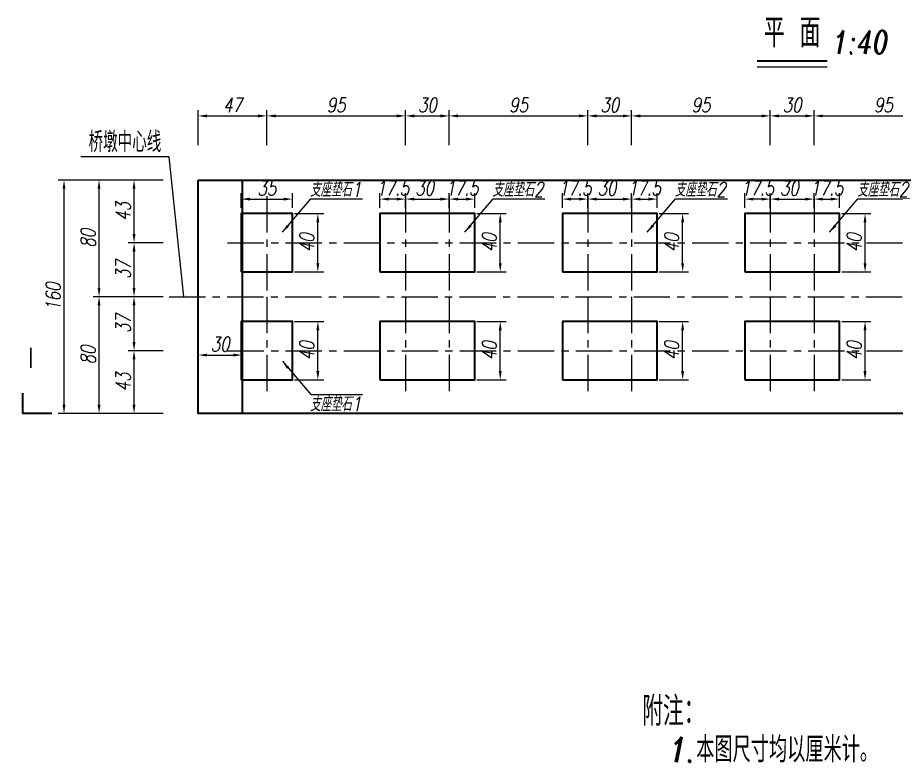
# Model space of a CAD drawing. Extents: x 4432 to 14618, y 1912 to 11991.
# Drawn here: x 4432 to 10455, y 1912 to 7020 of the extents above; entities that cross this region are included whole.
import ezdxf
from ezdxf.enums import TextEntityAlignment as Align

# ---------------------------------------------------------------- set-up
doc = ezdxf.new("R2010")
doc.units = 0
doc.linetypes.add('CENTER', pattern=[50.8, 31.75, -6.35, 6.35, -6.35])
for name, color, linetype, lineweight in [('工作线', 1, 'Continuous', 35), ('文字', 7, 'Continuous', 15), ('标注', 3, 'Continuous', 15), ('结构轮廓', 1, 'Continuous', 35), ('轴线', 2, 'CENTER', 15)]:
    doc.layers.add(name, color=color, linetype=linetype, lineweight=lineweight)
doc.styles.add('标注', font='italc1.shx', dxfattribs={"width": 0.75, "bigfont": 'fsdb.shx'})
doc.dimstyles.new('DimStyle40', dxfattribs={"dimtxt": 100, "dimasz": 60, "dimexe": 40, "dimexo": 40, "dimgap": 25, "dimtad": 1, "dimdec": 1, "dimlfac": 0.1, "dimdsep": 46, "dimtxsty": '标注', "dimsah": 1, "dimcen": 0, "dimclrd": 256, "dimclre": 256, "dimclrt": 256, "dimadec": 1, "dimazin": 2, "dimtfac": 1, "dimtdec": 4, "dimtmove": 2, "dimatfit": 3, "dimfxl": 1, "dimtolj": 1, "dimtzin": 0, "dimlwd": -1, "dimlwe": -1, "dimarcsym": 0})

# ---------------------------------------------------------------- blocks, each defined once
blk = doc.blocks.new('*D53')
at = {"layer": 'Defpoints', "color": 0}
for p in [(4750.666667, 5905.4995), (4990.666667, 5905.4995), (4990.666667, 4305.4995)]:
    blk.add_point(p, dxfattribs=at)
at = {"layer": '标注'}
for p, q in [((4950.666667, 5905.4995), (4710.666667, 5905.4995)), ((4750.666667, 4365.4995), (4750.666667, 5845.4995)), ((4950.666667, 4305.4995), (4710.666667, 4305.4995))]:
    blk.add_line(p, q, dxfattribs=at)
for points in [[(4740.666667, 5845.4995), (4760.666667, 5845.4995), (4750.666667, 5905.4995)], [(4740.666667, 4365.4995), (4760.666667, 4365.4995), (4750.666667, 4305.4995)]]:
    blk.add_solid(points, dxfattribs=at)
at = {"layer": '标注', "insert": (4675.666667, 5105.4995), "char_height": 100, "attachment_point": 5, "rotation": 90, "style": '标注'}
blk.add_mtext('\\A1;160', dxfattribs=at)
blk = doc.blocks.new('*D54')
at = {"layer": 'Defpoints', "color": 0}
for p in [(5230.666667, 4735.4995), (5470.666667, 4735.4995), (5470.666667, 4305.4995)]:
    blk.add_point(p, dxfattribs=at)
at = {"layer": '标注'}
for p, q in [((5430.666667, 4735.4995), (5190.666667, 4735.4995)), ((5230.666667, 4365.4995), (5230.666667, 4675.4995)), ((5430.666667, 4305.4995), (5190.666667, 4305.4995))]:
    blk.add_line(p, q, dxfattribs=at)
for points in [[(5220.666667, 4675.4995), (5240.666667, 4675.4995), (5230.666667, 4735.4995)], [(5220.666667, 4365.4995), (5240.666667, 4365.4995), (5230.666667, 4305.4995)]]:
    blk.add_solid(points, dxfattribs=at)
at = {"layer": '标注', "insert": (5155.666667, 4520.4995), "char_height": 100, "attachment_point": 5, "rotation": 90, "style": '标注'}
blk.add_mtext('\\A1;43', dxfattribs=at)
blk = doc.blocks.new('*D55')
at = {"layer": 'Defpoints', "color": 0}
for p in [(5230.666667, 5105.4995), (5470.666667, 5105.4995), (5470.666667, 4735.4995)]:
    blk.add_point(p, dxfattribs=at)
at = {"layer": '标注'}
for p, q in [((5430.666667, 5105.4995), (5190.666667, 5105.4995)), ((5230.666667, 4795.4995), (5230.666667, 5045.4995)), ((5430.666667, 4735.4995), (5190.666667, 4735.4995))]:
    blk.add_line(p, q, dxfattribs=at)
for points in [[(5220.666667, 5045.4995), (5240.666667, 5045.4995), (5230.666667, 5105.4995)], [(5220.666667, 4795.4995), (5240.666667, 4795.4995), (5230.666667, 4735.4995)]]:
    blk.add_solid(points, dxfattribs=at)
at = {"layer": '标注', "insert": (5155.666667, 4920.4995), "char_height": 100, "attachment_point": 5, "rotation": 90, "style": '标注'}
blk.add_mtext('\\A1;37', dxfattribs=at)
blk = doc.blocks.new('*D56')
at = {"layer": 'Defpoints', "color": 0}
for p in [(5230.666667, 5475.4995), (5470.666667, 5475.4995), (5470.666667, 5105.4995)]:
    blk.add_point(p, dxfattribs=at)
at = {"layer": '标注'}
for p, q in [((5430.666667, 5475.4995), (5190.666667, 5475.4995)), ((5230.666667, 5165.4995), (5230.666667, 5415.4995)), ((5430.666667, 5105.4995), (5190.666667, 5105.4995))]:
    blk.add_line(p, q, dxfattribs=at)
for points in [[(5220.666667, 5415.4995), (5240.666667, 5415.4995), (5230.666667, 5475.4995)], [(5220.666667, 5165.4995), (5240.666667, 5165.4995), (5230.666667, 5105.4995)]]:
    blk.add_solid(points, dxfattribs=at)
at = {"layer": '标注', "insert": (5155.666667, 5290.4995), "char_height": 100, "attachment_point": 5, "rotation": 90, "style": '标注'}
blk.add_mtext('\\A1;37', dxfattribs=at)
blk = doc.blocks.new('*D57')
at = {"layer": 'Defpoints', "color": 0}
for p in [(5230.666667, 5905.4995), (5470.666667, 5905.4995), (5470.666667, 5475.4995)]:
    blk.add_point(p, dxfattribs=at)
at = {"layer": '标注'}
for p, q in [((5430.666667, 5905.4995), (5190.666667, 5905.4995)), ((5230.666667, 5535.4995), (5230.666667, 5845.4995)), ((5430.666667, 5475.4995), (5190.666667, 5475.4995))]:
    blk.add_line(p, q, dxfattribs=at)
for points in [[(5220.666667, 5845.4995), (5240.666667, 5845.4995), (5230.666667, 5905.4995)], [(5220.666667, 5535.4995), (5240.666667, 5535.4995), (5230.666667, 5475.4995)]]:
    blk.add_solid(points, dxfattribs=at)
at = {"layer": '标注', "insert": (5155.666667, 5690.4995), "char_height": 100, "attachment_point": 5, "rotation": 90, "style": '标注'}
blk.add_mtext('\\A1;43', dxfattribs=at)
blk = doc.blocks.new('*D58')
at = {"layer": 'Defpoints', "color": 0}
for p in [(4990.666667, 5105.4995), (5230.666667, 5105.4995), (5230.666667, 4305.4995)]:
    blk.add_point(p, dxfattribs=at)
at = {"layer": '标注'}
for p, q in [((5190.666667, 5105.4995), (4950.666667, 5105.4995)), ((4990.666667, 4365.4995), (4990.666667, 5045.4995)), ((5190.666667, 4305.4995), (4950.666667, 4305.4995))]:
    blk.add_line(p, q, dxfattribs=at)
for points in [[(4980.666667, 5045.4995), (5000.666667, 5045.4995), (4990.666667, 5105.4995)], [(4980.666667, 4365.4995), (5000.666667, 4365.4995), (4990.666667, 4305.4995)]]:
    blk.add_solid(points, dxfattribs=at)
at = {"layer": '标注', "insert": (4915.666667, 4705.4995), "char_height": 100, "attachment_point": 5, "rotation": 90, "style": '标注'}
blk.add_mtext('\\A1;80', dxfattribs=at)
blk = doc.blocks.new('*D59')
at = {"layer": 'Defpoints', "color": 0}
for p in [(4990.666667, 5905.4995), (5230.666667, 5905.4995), (5230.666667, 5105.4995)]:
    blk.add_point(p, dxfattribs=at)
at = {"layer": '标注'}
for p, q in [((5190.666667, 5905.4995), (4950.666667, 5905.4995)), ((4990.666667, 5165.4995), (4990.666667, 5845.4995)), ((5190.666667, 5105.4995), (4950.666667, 5105.4995))]:
    blk.add_line(p, q, dxfattribs=at)
for points in [[(4980.666667, 5845.4995), (5000.666667, 5845.4995), (4990.666667, 5905.4995)], [(4980.666667, 5165.4995), (5000.666667, 5165.4995), (4990.666667, 5105.4995)]]:
    blk.add_solid(points, dxfattribs=at)
at = {"layer": '标注', "insert": (4915.666667, 5505.4995), "char_height": 100, "attachment_point": 5, "rotation": 90, "style": '标注'}
blk.add_mtext('\\A1;80', dxfattribs=at)
blk = doc.blocks.new('*D60')
at = {"layer": 'Defpoints', "color": 0}
for p in [(5670.666667, 4705.4995), (5970.666667, 4705.4995), (5970.666667, 4705.4995)]:
    blk.add_point(p, dxfattribs=at)
at = {"layer": '标注'}
blk.add_line((5730.666667, 4705.4995), (5910.666667, 4705.4995), dxfattribs=at)
for points in [[(5730.666667, 4715.4995), (5730.666667, 4695.4995), (5670.666667, 4705.4995)], [(5910.666667, 4715.4995), (5910.666667, 4695.4995), (5970.666667, 4705.4995)]]:
    blk.add_solid(points, dxfattribs=at)
at = {"layer": '标注', "insert": (5820.666667, 4780.4995), "char_height": 100, "attachment_point": 5, "style": '标注'}
blk.add_mtext('\\A1;30', dxfattribs=at)
blk = doc.blocks.new('*D62')
at = {"layer": 'Defpoints', "color": 0}
for p in [(6290.166667, 4935.4995), (6490.166667, 4935.4995), (6290.166667, 4535.4995)]:
    blk.add_point(p, dxfattribs=at)
at = {"layer": '标注'}
for p, q in [((6330.166667, 4935.4995), (6530.166667, 4935.4995)), ((6490.166667, 4595.4995), (6490.166667, 4875.4995)), ((6330.166667, 4535.4995), (6530.166667, 4535.4995))]:
    blk.add_line(p, q, dxfattribs=at)
for points in [[(6480.166667, 4875.4995), (6500.166667, 4875.4995), (6490.166667, 4935.4995)], [(6480.166667, 4595.4995), (6500.166667, 4595.4995), (6490.166667, 4535.4995)]]:
    blk.add_solid(points, dxfattribs=at)
at = {"layer": '标注', "insert": (6415.166667, 4735.4995), "char_height": 100, "attachment_point": 5, "rotation": 90, "style": '标注'}
blk.add_mtext('\\A1;40', dxfattribs=at)
blk = doc.blocks.new('*D63')
at = {"layer": 'Defpoints', "color": 0}
for p in [(6290.166667, 5675.4995), (6490.166667, 5675.4995), (6290.166667, 5275.4995)]:
    blk.add_point(p, dxfattribs=at)
at = {"layer": '标注'}
for p, q in [((6330.166667, 5675.4995), (6530.166667, 5675.4995)), ((6490.166667, 5335.4995), (6490.166667, 5615.4995)), ((6330.166667, 5275.4995), (6530.166667, 5275.4995))]:
    blk.add_line(p, q, dxfattribs=at)
for points in [[(6480.166667, 5615.4995), (6500.166667, 5615.4995), (6490.166667, 5675.4995)], [(6480.166667, 5335.4995), (6500.166667, 5335.4995), (6490.166667, 5275.4995)]]:
    blk.add_solid(points, dxfattribs=at)
at = {"layer": '标注', "insert": (6415.166667, 5475.4995), "char_height": 100, "attachment_point": 5, "rotation": 90, "style": '标注'}
blk.add_mtext('\\A1;40', dxfattribs=at)
blk = doc.blocks.new('*D3')
at = {"layer": 'Defpoints', "color": 0}
for p in [(6140.666667, 6345.4995), (5670.666667, 6105.4995), (6140.666667, 6105.4995)]:
    blk.add_point(p, dxfattribs=at)
at = {"layer": '标注'}
for p, q in [((5670.666667, 6145.4995), (5670.666667, 6385.4995)), ((6140.666667, 6145.4995), (6140.666667, 6385.4995)), ((5730.666667, 6345.4995), (6080.666667, 6345.4995))]:
    blk.add_line(p, q, dxfattribs=at)
for points in [[(5730.666667, 6355.4995), (5730.666667, 6335.4995), (5670.666667, 6345.4995)], [(6080.666667, 6355.4995), (6080.666667, 6335.4995), (6140.666667, 6345.4995)]]:
    blk.add_solid(points, dxfattribs=at)
at = {"layer": '标注', "insert": (5905.666667, 6420.5005), "char_height": 100, "attachment_point": 5, "style": '标注'}
blk.add_mtext('\\A1;47', dxfattribs=at)
blk = doc.blocks.new('*D4')
at = {"layer": 'Defpoints', "color": 0}
for p in [(7090.666667, 6345.4995), (6140.666667, 6105.4995), (7090.666667, 6105.4995)]:
    blk.add_point(p, dxfattribs=at)
at = {"layer": '标注'}
for p, q in [((6140.666667, 6145.4995), (6140.666667, 6385.4995)), ((7090.666667, 6145.4995), (7090.666667, 6385.4995)), ((6200.666667, 6345.4995), (7030.666667, 6345.4995))]:
    blk.add_line(p, q, dxfattribs=at)
for points in [[(6200.666667, 6355.4995), (6200.666667, 6335.4995), (6140.666667, 6345.4995)], [(7030.666667, 6355.4995), (7030.666667, 6335.4995), (7090.666667, 6345.4995)]]:
    blk.add_solid(points, dxfattribs=at)
at = {"layer": '标注', "insert": (6615.666667, 6420.5005), "char_height": 100, "attachment_point": 5, "style": '标注'}
blk.add_mtext('\\A1;95', dxfattribs=at)
blk = doc.blocks.new('*D5')
at = {"layer": 'Defpoints', "color": 0}
for p in [(7390.666667, 6345.4995), (7090.666667, 6105.4995), (7390.666667, 6105.4995)]:
    blk.add_point(p, dxfattribs=at)
at = {"layer": '标注'}
for p, q in [((7090.666667, 6145.4995), (7090.666667, 6385.4995)), ((7390.666667, 6145.4995), (7390.666667, 6385.4995)), ((7150.666667, 6345.4995), (7330.666667, 6345.4995))]:
    blk.add_line(p, q, dxfattribs=at)
for points in [[(7150.666667, 6355.4995), (7150.666667, 6335.4995), (7090.666667, 6345.4995)], [(7330.666667, 6355.4995), (7330.666667, 6335.4995), (7390.666667, 6345.4995)]]:
    blk.add_solid(points, dxfattribs=at)
at = {"layer": '标注', "insert": (7240.666667, 6420.5005), "char_height": 100, "attachment_point": 5, "style": '标注'}
blk.add_mtext('\\A1;30', dxfattribs=at)
blk = doc.blocks.new('*D6')
at = {"layer": 'Defpoints', "color": 0}
for p in [(8340.666667, 6345.4995), (7390.666667, 6105.4995), (8340.666667, 6105.4995)]:
    blk.add_point(p, dxfattribs=at)
at = {"layer": '标注'}
for p, q in [((7390.666667, 6145.4995), (7390.666667, 6385.4995)), ((8340.666667, 6145.4995), (8340.666667, 6385.4995)), ((7450.666667, 6345.4995), (8280.666667, 6345.4995))]:
    blk.add_line(p, q, dxfattribs=at)
for points in [[(7450.666667, 6355.4995), (7450.666667, 6335.4995), (7390.666667, 6345.4995)], [(8280.666667, 6355.4995), (8280.666667, 6335.4995), (8340.666667, 6345.4995)]]:
    blk.add_solid(points, dxfattribs=at)
at = {"layer": '标注', "insert": (7865.666667, 6420.5005), "char_height": 100, "attachment_point": 5, "style": '标注'}
blk.add_mtext('\\A1;95', dxfattribs=at)
blk = doc.blocks.new('*D7')
at = {"layer": 'Defpoints', "color": 0}
for p in [(8640.666667, 6345.4995), (8340.666667, 6105.4995), (8640.666667, 6105.4995)]:
    blk.add_point(p, dxfattribs=at)
at = {"layer": '标注'}
for p, q in [((8340.666667, 6145.4995), (8340.666667, 6385.4995)), ((8640.666667, 6145.4995), (8640.666667, 6385.4995)), ((8400.666667, 6345.4995), (8580.666667, 6345.4995))]:
    blk.add_line(p, q, dxfattribs=at)
for points in [[(8400.666667, 6355.4995), (8400.666667, 6335.4995), (8340.666667, 6345.4995)], [(8580.666667, 6355.4995), (8580.666667, 6335.4995), (8640.666667, 6345.4995)]]:
    blk.add_solid(points, dxfattribs=at)
at = {"layer": '标注', "insert": (8490.666667, 6420.5005), "char_height": 100, "attachment_point": 5, "style": '标注'}
blk.add_mtext('\\A1;30', dxfattribs=at)
blk = doc.blocks.new('*D8')
at = {"layer": 'Defpoints', "color": 0}
for p in [(9590.666667, 6345.4995), (8640.666667, 6105.4995), (9590.666667, 6105.4995)]:
    blk.add_point(p, dxfattribs=at)
at = {"layer": '标注'}
for p, q in [((8640.666667, 6145.4995), (8640.666667, 6385.4995)), ((9590.666667, 6145.4995), (9590.666667, 6385.4995)), ((8700.666667, 6345.4995), (9530.666667, 6345.4995))]:
    blk.add_line(p, q, dxfattribs=at)
for points in [[(8700.666667, 6355.4995), (8700.666667, 6335.4995), (8640.666667, 6345.4995)], [(9530.666667, 6355.4995), (9530.666667, 6335.4995), (9590.666667, 6345.4995)]]:
    blk.add_solid(points, dxfattribs=at)
at = {"layer": '标注', "insert": (9115.666667, 6420.5005), "char_height": 100, "attachment_point": 5, "style": '标注'}
blk.add_mtext('\\A1;95', dxfattribs=at)
blk = doc.blocks.new('*D9')
at = {"layer": 'Defpoints', "color": 0}
for p in [(9890.666667, 6345.4995), (9590.666667, 6105.4995), (9890.666667, 6105.4995)]:
    blk.add_point(p, dxfattribs=at)
at = {"layer": '标注'}
for p, q in [((9590.666667, 6145.4995), (9590.666667, 6385.4995)), ((9890.666667, 6145.4995), (9890.666667, 6385.4995)), ((9650.666667, 6345.4995), (9830.666667, 6345.4995))]:
    blk.add_line(p, q, dxfattribs=at)
for points in [[(9650.666667, 6355.4995), (9650.666667, 6335.4995), (9590.666667, 6345.4995)], [(9830.666667, 6355.4995), (9830.666667, 6335.4995), (9890.666667, 6345.4995)]]:
    blk.add_solid(points, dxfattribs=at)
at = {"layer": '标注', "insert": (9740.666667, 6420.5005), "char_height": 100, "attachment_point": 5, "style": '标注'}
blk.add_mtext('\\A1;30', dxfattribs=at)
blk = doc.blocks.new('*D10')
at = {"layer": 'Defpoints', "color": 0}
for p in [(10840.666667, 6345.4995), (9890.666667, 6105.4995), (10840.666667, 6105.4995)]:
    blk.add_point(p, dxfattribs=at)
at = {"layer": '标注'}
for p, q in [((9890.666667, 6145.4995), (9890.666667, 6385.4995)), ((10840.666667, 6145.4995), (10840.666667, 6385.4995)), ((9950.666667, 6345.4995), (10780.666667, 6345.4995))]:
    blk.add_line(p, q, dxfattribs=at)
for points in [[(9950.666667, 6355.4995), (9950.666667, 6335.4995), (9890.666667, 6345.4995)], [(10780.666667, 6355.4995), (10780.666667, 6335.4995), (10840.666667, 6345.4995)]]:
    blk.add_solid(points, dxfattribs=at)
at = {"layer": '标注', "insert": (10365.666667, 6420.5005), "char_height": 100, "attachment_point": 5, "style": '标注'}
blk.add_mtext('\\A1;95', dxfattribs=at)
blk = doc.blocks.new('*D78')
at = {"layer": 'Defpoints', "color": 0}
for p in [(7540.166667, 4935.4995), (7740.166667, 4935.4995), (7540.166667, 4535.4995)]:
    blk.add_point(p, dxfattribs=at)
at = {"layer": '标注'}
for p, q in [((7580.166667, 4935.4995), (7780.166667, 4935.4995)), ((7740.166667, 4595.4995), (7740.166667, 4875.4995)), ((7580.166667, 4535.4995), (7780.166667, 4535.4995))]:
    blk.add_line(p, q, dxfattribs=at)
for points in [[(7730.166667, 4875.4995), (7750.166667, 4875.4995), (7740.166667, 4935.4995)], [(7730.166667, 4595.4995), (7750.166667, 4595.4995), (7740.166667, 4535.4995)]]:
    blk.add_solid(points, dxfattribs=at)
at = {"layer": '标注', "insert": (7665.166667, 4735.4995), "char_height": 100, "attachment_point": 5, "rotation": 90, "style": '标注'}
blk.add_mtext('\\A1;40', dxfattribs=at)
blk = doc.blocks.new('*D79')
at = {"layer": 'Defpoints', "color": 0}
for p in [(7540.166667, 5675.4995), (7740.166667, 5675.4995), (7540.166667, 5275.4995)]:
    blk.add_point(p, dxfattribs=at)
at = {"layer": '标注'}
for p, q in [((7580.166667, 5675.4995), (7780.166667, 5675.4995)), ((7740.166667, 5335.4995), (7740.166667, 5615.4995)), ((7580.166667, 5275.4995), (7780.166667, 5275.4995))]:
    blk.add_line(p, q, dxfattribs=at)
for points in [[(7730.166667, 5615.4995), (7750.166667, 5615.4995), (7740.166667, 5675.4995)], [(7730.166667, 5335.4995), (7750.166667, 5335.4995), (7740.166667, 5275.4995)]]:
    blk.add_solid(points, dxfattribs=at)
at = {"layer": '标注', "insert": (7665.166667, 5475.4995), "char_height": 100, "attachment_point": 5, "rotation": 90, "style": '标注'}
blk.add_mtext('\\A1;40', dxfattribs=at)
blk = doc.blocks.new('*D80')
at = {"layer": 'Defpoints', "color": 0}
for p in [(8790.166667, 4935.4995), (8990.166667, 4935.4995), (8790.166667, 4535.4995)]:
    blk.add_point(p, dxfattribs=at)
at = {"layer": '标注'}
for p, q in [((8830.166667, 4935.4995), (9030.166667, 4935.4995)), ((8990.166667, 4595.4995), (8990.166667, 4875.4995)), ((8830.166667, 4535.4995), (9030.166667, 4535.4995))]:
    blk.add_line(p, q, dxfattribs=at)
for points in [[(8980.166667, 4875.4995), (9000.166667, 4875.4995), (8990.166667, 4935.4995)], [(8980.166667, 4595.4995), (9000.166667, 4595.4995), (8990.166667, 4535.4995)]]:
    blk.add_solid(points, dxfattribs=at)
at = {"layer": '标注', "insert": (8915.166667, 4735.4995), "char_height": 100, "attachment_point": 5, "rotation": 90, "style": '标注'}
blk.add_mtext('\\A1;40', dxfattribs=at)
blk = doc.blocks.new('*D81')
at = {"layer": 'Defpoints', "color": 0}
for p in [(8790.166667, 5675.4995), (8990.166667, 5675.4995), (8790.166667, 5275.4995)]:
    blk.add_point(p, dxfattribs=at)
at = {"layer": '标注'}
for p, q in [((8830.166667, 5675.4995), (9030.166667, 5675.4995)), ((8990.166667, 5335.4995), (8990.166667, 5615.4995)), ((8830.166667, 5275.4995), (9030.166667, 5275.4995))]:
    blk.add_line(p, q, dxfattribs=at)
for points in [[(8980.166667, 5615.4995), (9000.166667, 5615.4995), (8990.166667, 5675.4995)], [(8980.166667, 5335.4995), (9000.166667, 5335.4995), (8990.166667, 5275.4995)]]:
    blk.add_solid(points, dxfattribs=at)
at = {"layer": '标注', "insert": (8915.166667, 5475.4995), "char_height": 100, "attachment_point": 5, "rotation": 90, "style": '标注'}
blk.add_mtext('\\A1;40', dxfattribs=at)
blk = doc.blocks.new('*D82')
at = {"layer": 'Defpoints', "color": 0}
for p in [(10040.166667, 4935.4995), (10240.166667, 4935.4995), (10040.166667, 4535.4995)]:
    blk.add_point(p, dxfattribs=at)
at = {"layer": '标注'}
for p, q in [((10080.166667, 4935.4995), (10280.166667, 4935.4995)), ((10240.166667, 4595.4995), (10240.166667, 4875.4995)), ((10080.166667, 4535.4995), (10280.166667, 4535.4995))]:
    blk.add_line(p, q, dxfattribs=at)
for points in [[(10230.166667, 4875.4995), (10250.166667, 4875.4995), (10240.166667, 4935.4995)], [(10230.166667, 4595.4995), (10250.166667, 4595.4995), (10240.166667, 4535.4995)]]:
    blk.add_solid(points, dxfattribs=at)
at = {"layer": '标注', "insert": (10165.166667, 4735.4995), "char_height": 100, "attachment_point": 5, "rotation": 90, "style": '标注'}
blk.add_mtext('\\A1;40', dxfattribs=at)
blk = doc.blocks.new('*D83')
at = {"layer": 'Defpoints', "color": 0}
for p in [(10040.166667, 5675.4995), (10240.166667, 5675.4995), (10040.166667, 5275.4995)]:
    blk.add_point(p, dxfattribs=at)
at = {"layer": '标注'}
for p, q in [((10080.166667, 5675.4995), (10280.166667, 5675.4995)), ((10240.166667, 5335.4995), (10240.166667, 5615.4995)), ((10080.166667, 5275.4995), (10280.166667, 5275.4995))]:
    blk.add_line(p, q, dxfattribs=at)
for points in [[(10230.166667, 5615.4995), (10250.166667, 5615.4995), (10240.166667, 5675.4995)], [(10230.166667, 5335.4995), (10250.166667, 5335.4995), (10240.166667, 5275.4995)]]:
    blk.add_solid(points, dxfattribs=at)
at = {"layer": '标注', "insert": (10165.166667, 5475.4995), "char_height": 100, "attachment_point": 5, "rotation": 90, "style": '标注'}
blk.add_mtext('\\A1;40', dxfattribs=at)
blk = doc.blocks.new('*D88')
at = {"layer": 'Defpoints', "color": 0}
for p in [(6315.7, 5775.1), (5965.7, 5675.5), (6315.7, 5675.5)]:
    blk.add_point(p, dxfattribs=at)
at = {"layer": '标注'}
for p, q in [((5965.7, 5715.5), (5965.7, 5815.1)), ((6315.7, 5715.5), (6315.7, 5815.1)), ((6025.7, 5775.1), (6255.7, 5775.1))]:
    blk.add_line(p, q, dxfattribs=at)
for points in [[(6025.7, 5785.1), (6025.7, 5765.1), (5965.7, 5775.1)], [(6255.7, 5785.1), (6255.7, 5765.1), (6315.7, 5775.1)]]:
    blk.add_solid(points, dxfattribs=at)
at = {"layer": '标注', "insert": (6140.7, 5850.1), "char_height": 100, "attachment_point": 5, "style": '标注'}
blk.add_mtext('\\A1;35', dxfattribs=at)
blk = doc.blocks.new('*D89')
at = {"layer": 'Defpoints', "color": 0}
for p in [(7565.7, 5775.1), (7390.7, 5675.5), (7565.7, 5675.5)]:
    blk.add_point(p, dxfattribs=at)
at = {"layer": '标注'}
for p, q in [((7390.7, 5715.5), (7390.7, 5815.1)), ((7565.7, 5715.5), (7565.7, 5815.1)), ((7450.7, 5775.1), (7505.7, 5775.1))]:
    blk.add_line(p, q, dxfattribs=at)
for points in [[(7450.7, 5785.1), (7450.7, 5765.1), (7390.7, 5775.1)], [(7505.7, 5785.1), (7505.7, 5765.1), (7565.7, 5775.1)]]:
    blk.add_solid(points, dxfattribs=at)
at = {"layer": '标注', "insert": (7478.2, 5850.6), "char_height": 100, "attachment_point": 5, "style": '标注'}
blk.add_mtext('\\A1;17.5', dxfattribs=at)
blk = doc.blocks.new('*D90')
at = {"layer": 'Defpoints', "color": 0}
for p in [(6915.7, 5775.1), (6915.7, 5675.5), (7090.7, 5675.5)]:
    blk.add_point(p, dxfattribs=at)
at = {"layer": '标注'}
for p, q in [((6915.7, 5715.5), (6915.7, 5815.1)), ((7090.7, 5715.5), (7090.7, 5815.1)), ((7030.7, 5775.1), (6975.7, 5775.1))]:
    blk.add_line(p, q, dxfattribs=at)
for points in [[(6975.7, 5785.1), (6975.7, 5765.1), (6915.7, 5775.1)], [(7030.7, 5785.1), (7030.7, 5765.1), (7090.7, 5775.1)]]:
    blk.add_solid(points, dxfattribs=at)
at = {"layer": '标注', "insert": (7003.2, 5850.6), "char_height": 100, "attachment_point": 5, "style": '标注'}
blk.add_mtext('\\A1;17.5', dxfattribs=at)
blk = doc.blocks.new('*D91')
at = {"layer": 'Defpoints', "color": 0}
for p in [(7390.7, 5775.1), (7090.7, 5675.5), (7390.7, 5675.5)]:
    blk.add_point(p, dxfattribs=at)
at = {"layer": '标注'}
for p, q in [((7090.7, 5715.5), (7090.7, 5815.1)), ((7390.7, 5715.5), (7390.7, 5815.1)), ((7150.7, 5775.1), (7330.7, 5775.1))]:
    blk.add_line(p, q, dxfattribs=at)
for points in [[(7150.7, 5785.1), (7150.7, 5765.1), (7090.7, 5775.1)], [(7330.7, 5785.1), (7330.7, 5765.1), (7390.7, 5775.1)]]:
    blk.add_solid(points, dxfattribs=at)
at = {"layer": '标注', "insert": (7221.6, 5850.6), "char_height": 100, "attachment_point": 5, "style": '标注'}
blk.add_mtext('\\A1;30', dxfattribs=at)
blk = doc.blocks.new('*D92')
at = {"layer": 'Defpoints', "color": 0}
for p in [(8815.7, 5775.1), (8640.7, 5675.5), (8815.7, 5675.5)]:
    blk.add_point(p, dxfattribs=at)
at = {"layer": '标注'}
for p, q in [((8640.7, 5715.5), (8640.7, 5815.1)), ((8815.7, 5715.5), (8815.7, 5815.1)), ((8700.7, 5775.1), (8755.7, 5775.1))]:
    blk.add_line(p, q, dxfattribs=at)
for points in [[(8700.7, 5785.1), (8700.7, 5765.1), (8640.7, 5775.1)], [(8755.7, 5785.1), (8755.7, 5765.1), (8815.7, 5775.1)]]:
    blk.add_solid(points, dxfattribs=at)
at = {"layer": '标注', "insert": (8728.2, 5850.6), "char_height": 100, "attachment_point": 5, "style": '标注'}
blk.add_mtext('\\A1;17.5', dxfattribs=at)
blk = doc.blocks.new('*D93')
at = {"layer": 'Defpoints', "color": 0}
for p in [(8165.7, 5775.1), (8165.7, 5675.5), (8340.7, 5675.5)]:
    blk.add_point(p, dxfattribs=at)
at = {"layer": '标注'}
for p, q in [((8165.7, 5715.5), (8165.7, 5815.1)), ((8340.7, 5715.5), (8340.7, 5815.1)), ((8280.7, 5775.1), (8225.7, 5775.1))]:
    blk.add_line(p, q, dxfattribs=at)
for points in [[(8225.7, 5785.1), (8225.7, 5765.1), (8165.7, 5775.1)], [(8280.7, 5785.1), (8280.7, 5765.1), (8340.7, 5775.1)]]:
    blk.add_solid(points, dxfattribs=at)
at = {"layer": '标注', "insert": (8253.2, 5850.6), "char_height": 100, "attachment_point": 5, "style": '标注'}
blk.add_mtext('\\A1;17.5', dxfattribs=at)
blk = doc.blocks.new('*D94')
at = {"layer": 'Defpoints', "color": 0}
for p in [(8640.7, 5775.1), (8340.7, 5675.5), (8640.7, 5675.5)]:
    blk.add_point(p, dxfattribs=at)
at = {"layer": '标注'}
for p, q in [((8340.7, 5715.5), (8340.7, 5815.1)), ((8640.7, 5715.5), (8640.7, 5815.1)), ((8400.7, 5775.1), (8580.7, 5775.1))]:
    blk.add_line(p, q, dxfattribs=at)
for points in [[(8400.7, 5785.1), (8400.7, 5765.1), (8340.7, 5775.1)], [(8580.7, 5785.1), (8580.7, 5765.1), (8640.7, 5775.1)]]:
    blk.add_solid(points, dxfattribs=at)
at = {"layer": '标注', "insert": (8471.6, 5850.6), "char_height": 100, "attachment_point": 5, "style": '标注'}
blk.add_mtext('\\A1;30', dxfattribs=at)
blk = doc.blocks.new('*D95')
at = {"layer": 'Defpoints', "color": 0}
for p in [(10065.7, 5775.1), (9890.7, 5675.5), (10065.7, 5675.5)]:
    blk.add_point(p, dxfattribs=at)
at = {"layer": '标注'}
for p, q in [((9890.7, 5715.5), (9890.7, 5815.1)), ((10065.7, 5715.5), (10065.7, 5815.1)), ((9950.7, 5775.1), (10005.7, 5775.1))]:
    blk.add_line(p, q, dxfattribs=at)
for points in [[(9950.7, 5785.1), (9950.7, 5765.1), (9890.7, 5775.1)], [(10005.7, 5785.1), (10005.7, 5765.1), (10065.7, 5775.1)]]:
    blk.add_solid(points, dxfattribs=at)
at = {"layer": '标注', "insert": (9978.2, 5850.6), "char_height": 100, "attachment_point": 5, "style": '标注'}
blk.add_mtext('\\A1;17.5', dxfattribs=at)
blk = doc.blocks.new('*D96')
at = {"layer": 'Defpoints', "color": 0}
for p in [(9415.7, 5775.1), (9415.7, 5675.5), (9590.7, 5675.5)]:
    blk.add_point(p, dxfattribs=at)
at = {"layer": '标注'}
for p, q in [((9415.7, 5715.5), (9415.7, 5815.1)), ((9590.7, 5715.5), (9590.7, 5815.1)), ((9530.7, 5775.1), (9475.7, 5775.1))]:
    blk.add_line(p, q, dxfattribs=at)
for points in [[(9475.7, 5785.1), (9475.7, 5765.1), (9415.7, 5775.1)], [(9530.7, 5785.1), (9530.7, 5765.1), (9590.7, 5775.1)]]:
    blk.add_solid(points, dxfattribs=at)
at = {"layer": '标注', "insert": (9503.2, 5850.6), "char_height": 100, "attachment_point": 5, "style": '标注'}
blk.add_mtext('\\A1;17.5', dxfattribs=at)
blk = doc.blocks.new('*D97')
at = {"layer": 'Defpoints', "color": 0}
for p in [(9890.7, 5775.1), (9590.7, 5675.5), (9890.7, 5675.5)]:
    blk.add_point(p, dxfattribs=at)
at = {"layer": '标注'}
for p, q in [((9590.7, 5715.5), (9590.7, 5815.1)), ((9890.7, 5715.5), (9890.7, 5815.1)), ((9650.7, 5775.1), (9830.7, 5775.1))]:
    blk.add_line(p, q, dxfattribs=at)
for points in [[(9650.7, 5785.1), (9650.7, 5765.1), (9590.7, 5775.1)], [(9830.7, 5785.1), (9830.7, 5765.1), (9890.7, 5775.1)]]:
    blk.add_solid(points, dxfattribs=at)
at = {"layer": '标注', "insert": (9721.6, 5850.6), "char_height": 100, "attachment_point": 5, "style": '标注'}
blk.add_mtext('\\A1;30', dxfattribs=at)

msp = doc.modelspace()

# ---------------------------------------------------------------- linework, layer by layer
at = {"layer": '工作线'}
for p, q in [((9499.77, 6723), (9981.56, 6723)), ((4466.67, 4443.97), (4466.67, 4305.5)), ((4666.67, 4305.5), (4466.67, 4305.5))]:
    msp.add_line(p, q, dxfattribs=at)
msp.add_solid([(4473.67, 4521.5), (4473.67, 4438.32), (4432.33, 4414.46), (4473.67, 4521.5)], dxfattribs=at)
at = {"layer": '文字'}
msp.add_line((9499.77, 6683), (9981.56, 6683), dxfattribs=at)
at = {"layer": '标注'}
for p, q in [((5470.67, 6065.5), (4865.67, 6065.5)), ((5570.67, 5105.5), (5470.67, 6065.5))]:
    msp.add_line(p, q, dxfattribs=at)
at = {"layer": '结构轮廓'}
msp.add_line((5970.67, 5905.5), (5970.67, 4305.5), dxfattribs=at)
at = {"layer": '结构轮廓', "flags": 128}
for points in [[(5670.67, 5905.5), (13810.67, 5905.5), (13810.67, 4305.5), (5670.67, 4305.5)], [(5965.67, 5275.5), (6315.67, 5275.5), (6315.67, 5675.5), (5965.67, 5675.5)], [(6915.67, 5275.5), (7565.67, 5275.5), (7565.67, 5675.5), (6915.67, 5675.5)], [(8165.67, 5275.5), (8815.67, 5275.5), (8815.67, 5675.5), (8165.67, 5675.5)], [(9415.67, 5275.5), (10065.67, 5275.5), (10065.67, 5675.5), (9415.67, 5675.5)], [(5965.67, 4535.5), (6315.67, 4535.5), (6315.67, 4935.5), (5965.67, 4935.5)], [(6915.67, 4535.5), (7565.67, 4535.5), (7565.67, 4935.5), (6915.67, 4935.5)], [(8165.67, 4535.5), (8815.67, 4535.5), (8815.67, 4935.5), (8165.67, 4935.5)], [(9415.67, 4535.5), (10065.67, 4535.5), (10065.67, 4935.5), (9415.67, 4935.5)]]:
    msp.add_lwpolyline(points, close=True, dxfattribs=at)
at = {"layer": '轴线', "ltscale": 7.834646}
for p, q in [((6140.67, 5795.5), (6140.67, 5105.5)), ((7090.67, 5795.5), (7090.67, 5105.5)), ((7390.67, 5795.5), (7390.67, 5105.5)), ((8340.67, 5795.5), (8340.67, 5105.5)), ((8640.67, 5795.5), (8640.67, 5105.5)), ((9590.67, 5795.5), (9590.67, 5105.5)), ((9890.67, 5795.5), (9890.67, 5105.5)), ((5871.17, 5475.5), (13610.17, 5475.5)), ((5470.67, 5105.5), (14010.67, 5105.5)), ((6140.67, 5105.5), (6140.67, 4415.5)), ((7090.67, 5105.5), (7090.67, 4415.5)), ((7390.67, 5105.5), (7390.67, 4415.5)), ((8340.67, 5105.5), (8340.67, 4415.5)), ((8640.67, 5105.5), (8640.67, 4415.5)), ((9590.67, 5105.5), (9590.67, 4415.5)), ((9890.67, 5105.5), (9890.67, 4415.5)), ((5871.17, 4735.5), (13610.17, 4735.5))]:
    msp.add_line(p, q, dxfattribs=at)

# ---------------------------------------------------------------- texts
at = {"layer": '文字', "style": '标注', "width": 0.75}
msp.add_text('平 面', height=200, dxfattribs=at).set_placement((9740.67, 6755), align=Align.BOTTOM_CENTER)
for s, p in [('1:40', (10021.56, 6723)), ('Ⅰ', (4466.67, 4553.5))]:
    msp.add_text(s, height=160, dxfattribs=at).set_placement(p, align=Align.BOTTOM_LEFT)
msp.add_text('桥墩中心线', height=140, dxfattribs=at).set_placement((5168.17, 6167.5), align=Align.MIDDLE_CENTER)
at = {"layer": '文字', "linetype": 'Continuous', "style": '标注', "width": 0.75}
for s, p in [('支座垫石1', (6436.52, 5791.2)), ('支座垫石2', (7686.52, 5791.2)), ('支座垫石2', (8936.52, 5791.2)), ('支座垫石2', (10186.52, 5791.2)), ('支座垫石1', (6436.52, 4319.8))]:
    msp.add_text(s, height=100, dxfattribs=at).set_placement(p)
at = {"layer": '文字', "style": '标注', "width": 0.75}
for s, height, p in [('附注：', 200, (8712.72, 2363.25)), ('1.本图尺寸均以厘米计。', 175, (8902.9, 2088.25))]:
    msp.add_text(s, height=height, dxfattribs=at).set_placement(p, align=Align.TOP_LEFT)

# ---------------------------------------------------------------- dimensions: what is measured, and where the dimension line sits
at = {"layer": '标注'}
for base, p1, p2, picture, middle in [((6140.67, 6345.5), (5670.67, 6105.5), (6140.67, 6105.5), '*D3', (5905.67, 6420.5)), ((7090.67, 6345.5), (6140.67, 6105.5), (7090.67, 6105.5), '*D4', (6615.67, 6420.5)), ((7390.67, 6345.5), (7090.67, 6105.5), (7390.67, 6105.5), '*D5', (7240.67, 6420.5)), ((8340.67, 6345.5), (7390.67, 6105.5), (8340.67, 6105.5), '*D6', (7865.67, 6420.5)), ((8640.67, 6345.5), (8340.67, 6105.5), (8640.67, 6105.5), '*D7', (8490.67, 6420.5)), ((9590.67, 6345.5), (8640.67, 6105.5), (9590.67, 6105.5), '*D8', (9115.67, 6420.5)), ((9890.67, 6345.5), (9590.67, 6105.5), (9890.67, 6105.5), '*D9', (9740.67, 6420.5)), ((10840.67, 6345.5), (9890.67, 6105.5), (10840.67, 6105.5), '*D10', (10365.67, 6420.5))]:
    dim = msp.add_linear_dim(base=base, p1=p1, p2=p2, dimstyle='DimStyle40', override={"dimtxsty": '标注'}, dxfattribs=at)
    dim.commit()
    dim.dimension.update_dxf_attribs({"geometry": picture, "text_midpoint": middle, "dimtype": 160})
for base, p1, p2, picture, middle in [((4750.67, 5905.5), (4990.67, 4305.5), (4990.67, 5905.5), '*D53', (4675.67, 5105.5)), ((4990.67, 5905.5), (5230.67, 5105.5), (5230.67, 5905.5), '*D59', (4915.67, 5505.5)), ((5230.67, 5905.5), (5470.67, 5475.5), (5470.67, 5905.5), '*D57', (5155.67, 5690.5)), ((6490.17, 5675.5), (6290.17, 5275.5), (6290.17, 5675.5), '*D63', (6415.17, 5475.5)), ((7740.17, 5675.5), (7540.17, 5275.5), (7540.17, 5675.5), '*D79', (7665.17, 5475.5)), ((8990.17, 5675.5), (8790.17, 5275.5), (8790.17, 5675.5), '*D81', (8915.17, 5475.5)), ((10240.17, 5675.5), (10040.17, 5275.5), (10040.17, 5675.5), '*D83', (10165.17, 5475.5)), ((5230.67, 5475.5), (5470.67, 5105.5), (5470.67, 5475.5), '*D56', (5155.67, 5290.5)), ((4990.67, 5105.5), (5230.67, 4305.5), (5230.67, 5105.5), '*D58', (4915.67, 4705.5)), ((5230.67, 5105.5), (5470.67, 4735.5), (5470.67, 5105.5), '*D55', (5155.67, 4920.5)), ((6490.17, 4935.5), (6290.17, 4535.5), (6290.17, 4935.5), '*D62', (6415.17, 4735.5)), ((7740.17, 4935.5), (7540.17, 4535.5), (7540.17, 4935.5), '*D78', (7665.17, 4735.5)), ((8990.17, 4935.5), (8790.17, 4535.5), (8790.17, 4935.5), '*D80', (8915.17, 4735.5)), ((10240.17, 4935.5), (10040.17, 4535.5), (10040.17, 4935.5), '*D82', (10165.17, 4735.5)), ((5230.67, 4735.5), (5470.67, 4305.5), (5470.67, 4735.5), '*D54', (5155.67, 4520.5))]:
    dim = msp.add_linear_dim(base=base, p1=p1, p2=p2, angle=90, dimstyle='DimStyle40', override={"dimtxsty": '标注'}, dxfattribs=at)
    dim.commit()
    dim.dimension.update_dxf_attribs({"geometry": picture, "text_midpoint": middle})
dim = msp.add_linear_dim(base=(6315.67, 5775.11), p1=(5965.67, 5675.5), p2=(6315.67, 5675.5), dimstyle='DimStyle40', dxfattribs=at)
dim.commit()
dim.dimension.update_dxf_attribs({"geometry": '*D88', "text_midpoint": (6140.67, 5850.11)})
for base, p1, p2, picture, middle in [((6915.67, 5775.11), (7090.67, 5675.5), (6915.67, 5675.5), '*D90', (7003.17, 5850.6)), ((8165.67, 5775.11), (8340.67, 5675.5), (8165.67, 5675.5), '*D93', (8253.17, 5850.6)), ((9415.67, 5775.11), (9590.67, 5675.5), (9415.67, 5675.5), '*D96', (9503.17, 5850.6))]:
    dim = msp.add_linear_dim(base=base, p1=p1, p2=p2, angle=180, dimstyle='DimStyle40', dxfattribs=at)
    dim.commit()
    dim.dimension.update_dxf_attribs({"geometry": picture, "text_midpoint": middle, "dimtype": 160})
for base, p1, p2, picture, middle in [((7390.67, 5775.11), (7090.67, 5675.5), (7390.67, 5675.5), '*D91', (7221.6, 5850.6)), ((7565.67, 5775.11), (7390.67, 5675.5), (7565.67, 5675.5), '*D89', (7478.17, 5850.6)), ((8640.67, 5775.11), (8340.67, 5675.5), (8640.67, 5675.5), '*D94', (8471.6, 5850.6)), ((8815.67, 5775.11), (8640.67, 5675.5), (8815.67, 5675.5), '*D92', (8728.17, 5850.6)), ((9890.67, 5775.11), (9590.67, 5675.5), (9890.67, 5675.5), '*D97', (9721.6, 5850.6)), ((10065.67, 5775.11), (9890.67, 5675.5), (10065.67, 5675.5), '*D95', (9978.17, 5850.6))]:
    dim = msp.add_linear_dim(base=base, p1=p1, p2=p2, dimstyle='DimStyle40', dxfattribs=at)
    dim.commit()
    dim.dimension.update_dxf_attribs({"geometry": picture, "text_midpoint": middle, "dimtype": 160})
dim = msp.add_aligned_dim(p1=(5670.67, 4705.5), p2=(5970.67, 4705.5), distance=0, dimstyle='DimStyle40', override={"dimtxsty": '标注'}, dxfattribs=at)
dim.commit()
dim.dimension.update_dxf_attribs({"geometry": '*D60', "text_midpoint": (5820.67, 4780.5)})

# ---------------------------------------------------------------- leaders
for points in [[(6247.12, 5547.66), (6441.37, 5776.28), (6796.8, 5776.28)], [(7497.12, 5547.66), (7691.37, 5776.28), (8046.8, 5776.28)], [(8747.12, 5547.66), (8941.37, 5776.28), (9296.8, 5776.28)], [(9997.12, 5547.66), (10191.37, 5776.28), (10546.8, 5776.28)], [(6247.12, 4663.34), (6441.37, 4434.72), (6796.8, 4434.72)]]:
    msp.add_leader(points, dimstyle='DimStyle40', dxfattribs=at)

doc.saveas('drawing.dxf')
